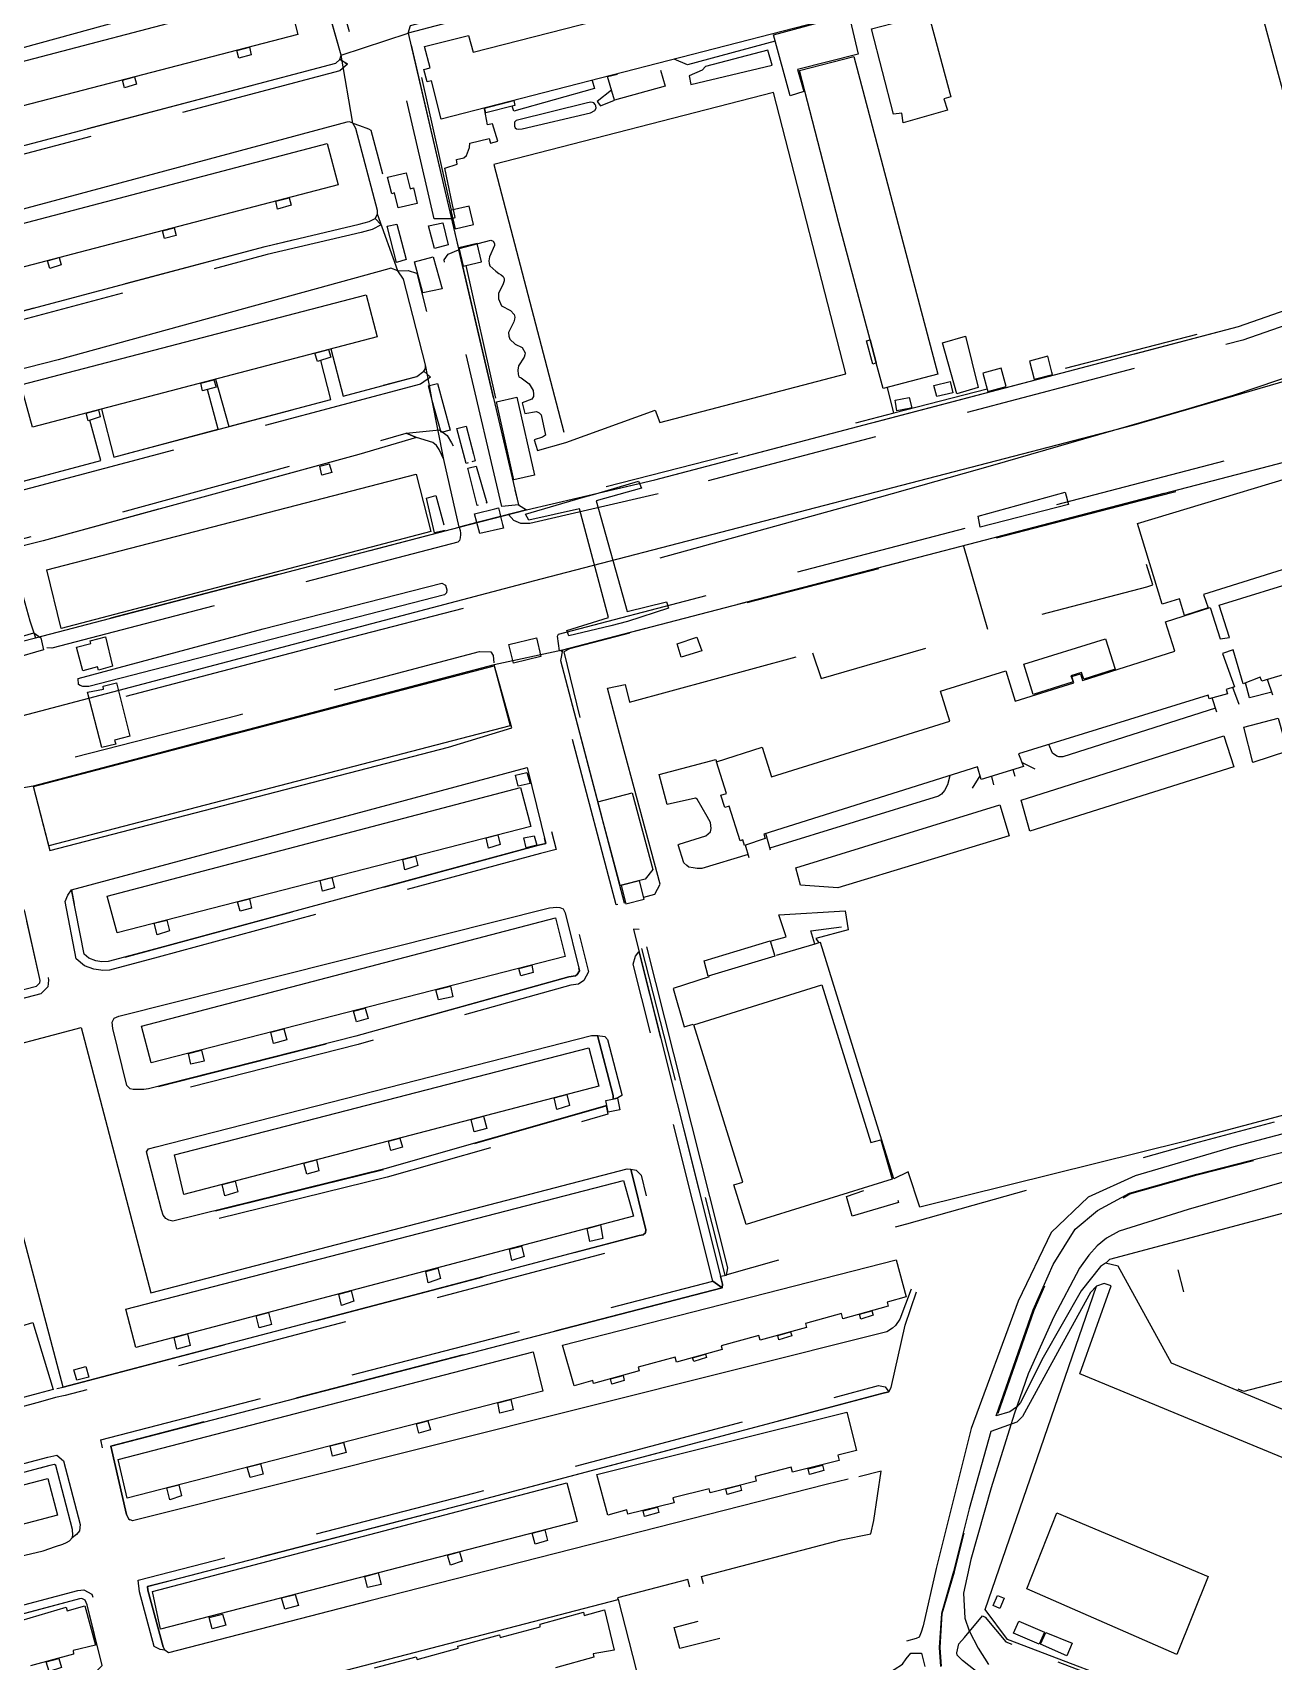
# Model space of a CAD drawing. Header units: millimetres. Extents: x 198785 to 203305, y 542885 to 545889.
# Drawn here: x 199078.7 to 199340.5, y 544511.8 to 544855.7 of the extents above; entities that cross this region are included whole.
import ezdxf

# ---------------------------------------------------------------- set-up
doc = ezdxf.new("R2010")
doc.units = ezdxf.units.MM
for name, pattern in [('FENCE_25K', [54.3, 28.7, -9.2, -16.4]), ('HIDDEN_BULD_25K', [28.8, 18.4, -10.4]), ('HIDDEN_EMBANKMENT_25K', [28.8, 18.4, -10.4]), ('HIDDEN_IN_25K', [56.5, 36.5, -20])]:
    doc.linetypes.add(name, pattern=pattern)
for name, color, linetype in [('A0013114', 253, 'Continuous'), ('A0013118', 253, 'Continuous'), ('A0023214', 253, 'Continuous'), ('A0033324', 253, 'Continuous'), ('A0043325', 253, 'Continuous'), ('A0053326', 253, 'Continuous'), ('A0063321', 253, 'Continuous'), ('B0014111', 253, 'Continuous'), ('B0014115', 253, 'Continuous'), ('B0014116', 253, 'Continuous'), ('B0014118', 253, 'Continuous'), ('B0024120', 253, 'Continuous'), ('B0024127', 253, 'Continuous'), ('C0076117', 253, 'Continuous'), ('C0523121', 253, 'Continuous'), ('E0042326', 253, 'Continuous'), ('F0017111', 253, 'Continuous'), ('F0037222', 253, 'Continuous'), ('F0037223', 253, 'Continuous'), ('F0047224', 253, 'Continuous')]:
    doc.layers.add(name, color=color, linetype=linetype)

# ---------------------------------------------------------------- blocks, each defined once
blk = doc.blocks.new('E0042326')
at = {"layer": 'E0042326'}
for p, q in [((124.24, 18.72), (174.24, -0.03)), ((124.24, -0.03), (124.24, 18.72)), ((-0.76, -0.03), (124.24, -0.03)), ((174.24, -0.03), (124.24, -18.78)), ((124.24, -0.03), (124.24, -18.78))]:
    blk.add_line(p, q, dxfattribs=at)

msp = doc.modelspace()

# ---------------------------------------------------------------- linework, layer by layer
at = {"layer": 'A0013114'}
for points in [[(199073.54, 544726.42), (199079.31, 544727.94), (199168.71, 544751.29), (199182.92, 544754.95), (199210.01, 544761.23), (199333.2, 544793.63), (199363.38, 544804.2)], [(199353.22, 544767.67), (199190.52, 544725.31), (199176.09, 544722.21), (199078.77, 544696.58), (199072.37, 544695.48), (198954.46, 544665.17), (198947.11, 544662.94), (198831.65, 544632.34), (198795.37, 544595.21)]]:
    msp.add_lwpolyline(points, dxfattribs=at)
at = {"layer": 'A0013118'}
for points in [[(199157.97, 544855.55), (199158.4, 544857.17), (199275.42, 544887.97), (199276.26, 544886.59)], [(199247.3, 544880.55), (199247.58, 544879.12), (199157.97, 544855.55)], [(199335.8, 544874.92), (199334.11, 544874.48), (199344.89, 544834.44), (199346.46, 544834.95)], [(199137.49, 544869.15), (199136.71, 544869.1), (199134.82, 544868.46), (199059.68, 544847.84), (199054.61, 544846.58), (199052.57, 544846.22), (199051.32, 544845.89), (199050.57, 544845.67), (199050.37, 544845.21), (199050.37, 544844.46), (199053.66, 544829.44), (199054.19, 544828.02), (199054.6, 544827.43), (199055.22, 544826.98), (199056.37, 544826.67), (199057.38, 544826.7), (199142.68, 544849.24), (199143.55, 544850), (199143.81, 544850.87), (199138.8, 544868.47), (199137.49, 544869.15)], [(199157.97, 544855.55), (199165.38, 544823.56), (199167.06, 544816.38)], [(199235.41, 544853.87), (199216.87, 544848.88), (199214.11, 544850.05)], [(199233.87, 544851.96), (199220.67, 544848.53), (199219.95, 544847.72), (199217.23, 544846.52), (199217.62, 544844.73), (199234.74, 544848.79), (199233.87, 544851.96)], [(199168.73, 544810.07), (199175.37, 544811.83), (199175.85, 544811.66), (199176.14, 544811.17), (199176.19, 544810.74), (199175.1, 544808.31), (199174.95, 544807.52), (199175, 544806.95), (199175.16, 544806.42), (199176.47, 544805.29), (199177.08, 544804.8), (199177.58, 544804.52), (199178.02, 544804.2), (199178.18, 544803.75), (199178.23, 544803.29), (199177.96, 544802.65), (199177.03, 544800.62), (199177.02, 544799.49), (199177.66, 544797.98), (199179.51, 544796.98), (199180.31, 544796.13), (199180.44, 544795.62), (199180.37, 544795.17), (199180.21, 544794.62), (199179.1, 544792.33), (199179.15, 544791.6), (199179.4, 544790.93), (199180.5, 544789.89), (199182.01, 544789.18), (199182.61, 544788.05), (199182.56, 544787.64), (199182.39, 544787.18), (199181.25, 544785.32), (199181.1, 544784.43), (199181.12, 544783.55), (199181.32, 544782.97), (199181.77, 544782.78), (199183.45, 544781.52), (199184.34, 544780.14), (199184.42, 544779.36), (199184.41, 544778.83), (199184.03, 544778.31), (199182.01, 544777.49), (199182.56, 544775.26), (199184.99, 544775.69), (199185.6, 544775.41), (199186, 544775), (199186.91, 544770.7), (199186.32, 544770.3), (199184.51, 544769.73), (199185.2, 544767.43), (199191.2, 544769.13), (199210.09, 544775.96), (199211.07, 544773.33), (199250.31, 544783.67), (199235.06, 544843.02), (199175.99, 544827.81), (199190.81, 544771.35)], [(199196.76, 544845.59), (199197.23, 544843.9), (199180.22, 544839.08), (199179.92, 544840.17)], [(199200.84, 544843.55), (199197.82, 544841.11), (199198.56, 544840.21), (199201.5, 544841.42)], [(199167.06, 544816.38), (199167.87, 544816.65), (199165.71, 544827.07), (199168.3, 544827.92), (199168.14, 544828.88), (199169.7, 544829.21), (199170.26, 544829.7), (199170.89, 544831.42), (199170.96, 544832.31), (199175.03, 544833.3), (199175.32, 544832.33), (199176.88, 544832.77), (199175.75, 544836.44), (199174.68, 544836.2), (199174.05, 544839.56)], [(199196.5, 544840.96), (199195.77, 544840.85), (199180.74, 544837.12), (199180.41, 544836.77), (199180.39, 544835.9), (199180.5, 544835.57), (199180.83, 544835.38), (199181.2, 544835.26), (199182.02, 544835.34), (199196.45, 544838.7), (199197.33, 544839.21), (199197.58, 544839.73), (199197.54, 544840.21), (199197.4, 544840.48), (199197.15, 544840.81), (199196.83, 544840.91), (199196.5, 544840.96)], [(199145.55, 544836.8), (199145.03, 544836.77), (199061.46, 544814.32), (199060.04, 544814.08), (199058.76, 544813.63), (199058.24, 544813.16), (199058.21, 544812.68), (199058.49, 544810.51), (199062.17, 544795.75), (199063.18, 544794.65), (199064.42, 544794.29), (199066.65, 544794.27), (199127.73, 544810.55), (199147.6, 544815.2), (199149.69, 544815.79), (199150.95, 544816.43), (199151.5, 544817.36), (199151.48, 544818.11), (199146.89, 544835.41), (199146.29, 544836.53), (199145.55, 544836.8)], [(199167.06, 544816.38), (199181.19, 544756), (199182.92, 544754.95)], [(199154.26, 544805.92), (199153.85, 544805.83), (199084.06, 544786.58), (199068.07, 544782.49), (199066.47, 544782.01), (199066.21, 544781.85), (199065.83, 544781.37), (199065.76, 544780.63), (199070.24, 544762.52), (199070.65, 544761.27), (199071.06, 544760.61), (199071.72, 544760.27), (199073.58, 544760.13), (199093.07, 544765.32), (199090.73, 544773.84)], [(199141.64, 544788.89), (199144.2, 544778.94), (199159.75, 544783.08), (199161.25, 544784.18), (199161.58, 544784.76), (199161.58, 544785.52), (199156.96, 544803.62), (199155.76, 544805.41), (199154.26, 544805.92)], [(199117.29, 544782.51), (199120.08, 544772.52), (199141.62, 544778.25), (199139.49, 544786.45)], [(199093.24, 544776.21), (199095.84, 544766.06), (199117.87, 544771.93), (199115.61, 544780.34)], [(199168.71, 544751.29), (199165.47, 544765.57), (199164.49, 544767.65), (199163.92, 544768.54), (199163.18, 544769.11), (199159.71, 544770.18), (199147.5, 544766.59), (199080.93, 544748.38), (199076.98, 544747.37), (199075.6, 544746.96), (199074.84, 544746.6), (199074.47, 544745.99), (199074.49, 544745.17), (199074.6, 544744.16), (199078.07, 544731.47), (199079.31, 544727.94)], [(199078.77, 544696.58), (199082.31, 544683.04), (199166.45, 544704.8), (199179.85, 544708.89), (199176.09, 544722.21)], [(199190.52, 544725.31), (199190.12, 544723.14), (199203.55, 544671.98), (199203.81, 544672.05)], [(199207.65, 544673.16), (199209.97, 544673.83), (199211.14, 544675.94), (199202.54, 544707.7), (199200.03, 544717.28), (199203.72, 544718.09), (199204.64, 544714.31), (199239.79, 544723.88)], [(199340.17, 544716.45), (199335.51, 544715.21), (199334.64, 544718.38)], [(199328.33, 544713.04), (199296.08, 544702.79), (199295.24, 544702.8), (199294.82, 544702.95), (199293.89, 544703.56), (199293.17, 544705.39)], [(199336.19, 544701.56), (199334.28, 544709.02), (199341.54, 544710.98), (199343.51, 544704.01), (199336.19, 544701.56)], [(199289.14, 544687.13), (199287.32, 544693.65), (199330.06, 544707.23), (199332.2, 544700.67), (199289.14, 544687.13)], [(199229.72, 544682.16), (199219.9, 544679.23), (199218.92, 544679.22), (199218.08, 544679.33), (199217.19, 544679.52), (199216.78, 544679.83), (199216.13, 544680.43), (199214.91, 544684.21), (199215.16, 544684.35), (199220.79, 544686.11), (199221.77, 544686.95), (199221.88, 544687.69), (199221.74, 544688.92), (199221.05, 544690.23), (199218.94, 544693.86), (199218.56, 544694.06), (199212.61, 544692.7), (199210.93, 544699.08), (199222.85, 544702.25), (199222.98, 544701.71)], [(199093.32, 544659.52), (199092.05, 544659.71), (199090.54, 544660.27), (199089.55, 544661.12), (199086.87, 544674.68), (199183.05, 544700.55), (199186.97, 544684.53), (199185.44, 544684.15), (199104.69, 544662.24), (199094.65, 544659.57), (199093.32, 544659.52)], [(199272.22, 544698.8), (199271.73, 544696.85), (199271.12, 544695.66), (199270.51, 544694.93), (199269.85, 544694.47), (199234.29, 544683.52)], [(199248.62, 544675.12), (199240.74, 544675.67), (199239.72, 544679.35), (199282.79, 544692.63), (199284.78, 544686.08), (199248.62, 544675.12)], [(199074.51, 544671.86), (199073.87, 544671.78), (198963.29, 544641.48), (198966.2, 544628.44), (198966.76, 544627.66), (198967.59, 544627.2), (199008.52, 544636.46), (199069.57, 544651.83), (199079.49, 544654.36), (199080.19, 544655.07), (199080.25, 544655.56), (199077.01, 544670.16), (199076.54, 544671.15), (199076, 544671.6), (199074.51, 544671.86)], [(199101.17, 544632.56), (199099.94, 544632.58), (199099.24, 544632.73), (199098.56, 544633.39), (199095.58, 544645.42), (199095.47, 544646.78), (199095.9, 544647.62), (199096.91, 544648.04), (199187.79, 544670.9), (199189.28, 544671.04), (199189.98, 544671.01), (199190.66, 544670.71), (199191.05, 544669.87), (199194.09, 544657.65), (199193.63, 544656.82), (199193.23, 544656.55), (199191.87, 544656.36), (199146.92, 544643.83), (199103.13, 544632.68), (199102.19, 544632.58), (199101.17, 544632.56)], [(199502.28, 544673.87), (199499.39, 544673), (199500.57, 544669.09), (199321.8, 544621.57), (199265.89, 544607.75), (199263.44, 544615.16), (199260.46, 544613.73)], [(199234.37, 544663.86), (199237.73, 544664.81), (199236.18, 544669.42), (199250.17, 544670.25), (199250.82, 544666.24), (199243.97, 544664.44), (199244.63, 544663.52)], [(199519.19, 544670.62), (199508.39, 544666.91), (199490.46, 544662.71), (199468.76, 544656.66), (199439.01, 544648.68), (199399.83, 544638.36), (199332.16, 544620.47), (199311.33, 544614.36), (199301.42, 544609.82), (199293.64, 544602.38), (199286.64, 544587.87), (199276.74, 544561.01), (199269.34, 544531.47), (199266.59, 544519.38), (199266.17, 544518.05), (199265.94, 544517.29), (199265.95, 544517.28), (199265.8, 544516.97), (199265.14, 544516.68), (199263.11, 544516.15)], [(199206.71, 544666.36), (199205.59, 544666.42), (199205.46, 544666.32), (199223.87, 544593.14)], [(199223.87, 544593.14), (199225.15, 544593.39), (199225.4, 544594.91), (199208.34, 544662.65)], [(199103.6, 544589.62), (199204.16, 544615.83), (199204.92, 544615.78), (199208.07, 544602.92), (199208, 544602.33), (199207.52, 544601.91), (199206.71, 544601.73), (199159.06, 544589.15), (199085.12, 544569.71), (199066.55, 544639.78), (199088.95, 544645.67), (199103.6, 544589.62)], [(199199.9, 544629.17), (199153.03, 544615.79), (199108.31, 544604.78), (199107.44, 544605.02), (199106.78, 544605.36), (199106.24, 544606.02), (199105.9, 544607.16), (199102.73, 544619.44), (199103.12, 544620.01), (199104.75, 544620.47), (199196.62, 544643.94), (199197.9, 544643.99), (199201.23, 544631.29), (199201.21, 544630.55)], [(199384.42, 544547.59), (199319, 544574.78), (199307.79, 544595.27), (199305.1, 544595.89), (199304.02, 544595.24), (199299.99, 544590.1), (199291.92, 544576.02), (199287.19, 544566.5), (199286.29, 544565.53), (199284.89, 544564.55), (199282.03, 544563.67), (199289.86, 544586.03), (199294.06, 544595.61), (199298.72, 544603.07), (199303.42, 544607.03), (199310.15, 544610.7), (199324.4, 544614.71), (199377.64, 544628.36)], [(199264.1, 544590.39), (199261.71, 544584.12), (199260.82, 544582.77), (199260.14, 544582.19), (199258.98, 544581.43), (199099.74, 544541.55), (199098.96, 544541.84), (199098.48, 544542.87), (199095.2, 544557.3), (199224.23, 544590.72), (199224.28, 544591.5), (199223.87, 544593.14)], [(199438.87, 544510.98), (199429.06, 544512.52), (199418.8, 544516.79), (199411.71, 544521.74), (199405.26, 544527.94), (199399.38, 544535.48), (199376.95, 544540.6), (199299.7, 544572.58), (199306.31, 544591.13), (199304.8, 544591.64), (199303.19, 544591.05), (199301.97, 544589.7), (199295.4, 544577.83), (199287.61, 544563.52), (199286.37, 544562.32), (199284.61, 544561.69), (199280.88, 544560.4), (199276.32, 544544.05), (199273.06, 544530.83), (199270.46, 544521.97), (199270.02, 544514.81), (199270.28, 544510.8)], [(199250.78, 544550.29), (199246.15, 544549.18), (199149.83, 544524.64), (199107.36, 544513.69), (199106.61, 544514.23), (199106.22, 544514.91), (199103.02, 544526.85), (199102.93, 544527.64), (199172.25, 544545.64), (199257.91, 544568.39), (199259.35, 544568.74), (199259.84, 544569.63), (199262.81, 544582.8), (199265.2, 544589.86)], [(198990.43, 544544.37), (198989.33, 544544.39), (198988.7, 544544.58), (198984.83, 544558.76), (199076.4, 544582.71), (199078.76, 544583.35), (199083.03, 544569.26), (199079.89, 544568.37), (198990.43, 544544.37)], [(199083.3, 544553.43), (199082.32, 544553.2), (198992.66, 544529.38), (198995.29, 544518.23), (198995.78, 544515.75), (198996.59, 544515.17), (198997.02, 544515.04), (199056.13, 544529.35), (199080.93, 544535.17), (199083.51, 544536.08), (199085.03, 544536.59), (199085.82, 544536.96), (199086.5, 544537.31), (199087.04, 544537.96), (199087.18, 544538.46), (199087.11, 544539.69), (199083.6, 544553.17), (199083.3, 544553.43)], [(199220.3, 544528.19), (199219.83, 544529.74), (199249.29, 544537.48), (199255.55, 544538.78), (199256.23, 544541.62), (199257.79, 544551.97), (199253.04, 544550.83)], [(199217.39, 544527.49), (199216.94, 544529.13), (199202.15, 544525.23), (199202.23, 544524.92)], [(199075.51, 544504.25), (199089.29, 544507.81), (199090.31, 544508.33), (199091.19, 544508.99), (199092.41, 544509.98), (199093.34, 544510.99), (199090.18, 544523.8), (199089.75, 544524.77), (199089.1, 544525.13), (199088.58, 544525.07), (199029.44, 544509.26), (199009.41, 544504.25)], [(199121.95, 544504.24), (199134.31, 544507.23), (199202.23, 544524.92)], [(199202.23, 544524.92), (199207.55, 544504.29), (199211.79, 544505.1), (199215.72, 544506.09)], [(199251.6, 544504.22), (199252.22, 544504.39), (199255.72, 544507), (199258.78, 544509.01), (199262.27, 544511.25), (199263.04, 544512.41), (199264.04, 544513.55), (199266.24, 544513.61), (199266.97, 544510.77)]]:
    msp.add_lwpolyline(points, dxfattribs=at)
at = {"layer": 'A0023214'}
msp.add_lwpolyline([(199568.7, 544861.83), (199558.83, 544858.44), (199455.11, 544822.8), (199450.89, 544821.29), (199445.3, 544819.3), (199440.93, 544817.74), (199372.13, 544793.16), (199349.27, 544783.89), (199311.05, 544772.81), (199185.97, 544740.31), (198987.19, 544687.9), (198930.4, 544673.26), (198887.67, 544662.91), (198851.79, 544654.98), (198841.77, 544653.1), (198825.23, 544649.98)], dxfattribs=at)
at = {"layer": 'A0033324', "linetype": 'HIDDEN_IN_25K', "flags": 128}
for points in [[(199145.13, 544848.99), (199143.55, 544850), (199143.81, 544850.87), (199138.8, 544868.47), (199141.27, 544867.85), (199142.41, 544866.75), (199146.93, 544850.85), (199145.13, 544848.99)], [(199165.38, 544823.56), (199167.06, 544816.38), (199163.46, 544816.39), (199161.97, 544822.77), (199154.57, 544854.73), (199154.84, 544854.95), (199156, 544855.15), (199157.97, 544855.55), (199165.38, 544823.56)], [(199145.13, 544848.99), (199143.55, 544847.61), (199057.64, 544824.91), (199056.16, 544824.86), (199054.43, 544825.33), (199053.3, 544826.15), (199052.58, 544827.18), (199051.93, 544828.93), (199049.27, 544841.09), (199049.54, 544843.16), (199050.37, 544844.46), (199053.66, 544829.44), (199054.19, 544828.02), (199054.6, 544827.43), (199055.22, 544826.98), (199056.37, 544826.67), (199057.38, 544826.7), (199142.68, 544849.24), (199143.55, 544850), (199145.13, 544848.99)], [(199152.23, 544815.06), (199150.95, 544816.43), (199151.5, 544817.36), (199151.48, 544818.11), (199146.89, 544835.41), (199146.29, 544836.53), (199147.7, 544836.08), (199149.58, 544835.36), (199150.09, 544835.04), (199154.47, 544818.54), (199154.52, 544816.58), (199152.23, 544815.06)], [(199190.52, 544725.31), (199189.85, 544725.17), (199189.43, 544728.23), (199189.64, 544728.7), (199351.86, 544770.93), (199360.05, 544775.76), (199374.96, 544781.82), (199464.56, 544813.54), (199468.47, 544814.25), (199473.16, 544814.37), (199479.19, 544813.53), (199480.77, 544813.45), (199503.72, 544819.78), (199509.87, 544823.35), (199522.04, 544828.61), (199522.95, 544828.78), (199524.11, 544828.79), (199529.84, 544828.55), (199530.64, 544828.56), (199556.65, 544837.63), (199560.2, 544838.62), (199561.11, 544838.76), (199561.7, 544838.78), (199563.6, 544838.77), (199564.65, 544838.58), (199567.49, 544836.84), (199567.98, 544836.2), (199569.09, 544831.64), (199573.82, 544815.18), (199575.08, 544813.41), (199576.11, 544812.25), (199577.42, 544810.47), (199578, 544809.37), (199579.82, 544807.23), (199595.85, 544752.92), (199602.97, 544731.72), (199603.12, 544726.28), (199602.15, 544723.96), (199600.18, 544721.29), (199598.11, 544726.94), (199584.93, 544773.26), (199581.86, 544783.77), (199575.7, 544804.22), (199574.87, 544805.15), (199574.12, 544805.63), (199573.3, 544806.27), (199572.47, 544806.99), (199571.61, 544808.26), (199570.9, 544810.19), (199565.19, 544827.53), (199563.35, 544833.4), (199560.52, 544835.49), (199558.32, 544835.04), (199530.97, 544825.02), (199529.6, 544824.78), (199527.37, 544824.65), (199525.54, 544824.52), (199522.06, 544824.18), (199520.24, 544823.73), (199517.9, 544822.88), (199515.35, 544822.03), (199513.71, 544821.26), (199511.67, 544820.1), (199510.41, 544819.1), (199506.04, 544817.05), (199505.02, 544816.61), (199503, 544816.08), (199501.03, 544815.4), (199498.51, 544814.47), (199491.71, 544812.04), (199485.71, 544810.09), (199485.33, 544809.94), (199483.75, 544809.72), (199482.53, 544809.58), (199480.04, 544809.58), (199472.96, 544812.8), (199376.2, 544778.55), (199361.61, 544772.61), (199353.22, 544767.67), (199190.52, 544725.31)], [(199152.23, 544815.06), (199150.35, 544814.11), (199148.05, 544813.46), (199128.17, 544808.8), (199066.88, 544792.47), (199064.16, 544792.49), (199062.18, 544793.07), (199060.53, 544794.87), (199056.72, 544810.18), (199056.69, 544810.36), (199057.15, 544811.35), (199058.21, 544812.68), (199058.49, 544810.51), (199062.17, 544795.75), (199063.18, 544794.65), (199064.42, 544794.29), (199066.65, 544794.27), (199127.73, 544810.55), (199147.6, 544815.2), (199149.69, 544815.79), (199150.95, 544816.43), (199152.23, 544815.06)], [(199181.19, 544756), (199177.69, 544755.6), (199166.03, 544805.41), (199165.51, 544807.69), (199166.35, 544808.9), (199168.59, 544809.82), (199181.19, 544756)], [(199162.62, 544782.96), (199161.25, 544784.18), (199161.58, 544784.76), (199161.58, 544785.52), (199156.96, 544803.62), (199155.76, 544805.41), (199157.92, 544805.44), (199159.7, 544804.92), (199159.74, 544804.86), (199164.58, 544785.9), (199164.58, 544783.97), (199164.23, 544783.49), (199162.62, 544782.96)], [(199210.73, 544758.32), (199183.6, 544752.03), (199181.75, 544752.03), (199180.21, 544752.71), (199179.11, 544753.97), (199182.92, 544754.95), (199210.01, 544761.23), (199333.2, 544793.63), (199363.38, 544804.2), (199364.15, 544801.99), (199363.6, 544801.1), (199334.08, 544790.76), (199210.73, 544758.32)], [(199162.62, 544782.96), (199160.54, 544781.43), (199073.75, 544758.31), (199071.22, 544758.5), (199069.79, 544759.24), (199069.01, 544760.5), (199068.51, 544762.02), (199064.33, 544778.94), (199064.69, 544779.83), (199065.05, 544780.59), (199065.83, 544781.37), (199065.76, 544780.63), (199070.24, 544762.52), (199070.65, 544761.27), (199071.06, 544760.61), (199071.72, 544760.27), (199073.58, 544760.13), (199159.75, 544783.08), (199161.25, 544784.18), (199162.62, 544782.96)], [(199159.71, 544770.18), (199147.5, 544766.59), (199080.93, 544748.38), (199076.98, 544747.37), (199075.6, 544746.96), (199074.84, 544746.6), (199075.02, 544747.19), (199075.36, 544747.94), (199075.91, 544748.62), (199076.58, 544748.82), (199080.55, 544749.83), (199147.09, 544768.03), (199157.54, 544771.11), (199159.71, 544770.18)], [(199168.71, 544751.29), (199165.47, 544765.57), (199164.49, 544767.65), (199163.92, 544768.54), (199163.18, 544769.11), (199159.71, 544770.18), (199157.54, 544771.11), (199164.58, 544771.82), (199166.16, 544770.6), (199167.12, 544769.1), (199168.32, 544766.55), (199171.64, 544751.95), (199168.71, 544751.29)], [(199168.71, 544751.29), (199168.94, 544750.59), (199168.99, 544750.03), (199168.98, 544749.7), (199168.92, 544749.05), (199168.75, 544748.45), (199168.45, 544748.12), (199129.83, 544738.04), (199082.76, 544725.74), (199081.6, 544725.78), (199081.04, 544725.75), (199080.36, 544726.14), (199080.17, 544726.28), (199079.83, 544726.66), (199079.31, 544727.94), (199168.71, 544751.29)], [(199176.09, 544722.21), (199078.77, 544696.58), (199079.31, 544699.63), (199079.8, 544700.54), (199080.72, 544701), (199122.03, 544711.59), (199172.98, 544725.01), (199175.37, 544724.94), (199175.91, 544724.17), (199176.09, 544722.21)], [(199190.52, 544725.31), (199190.12, 544723.14), (199203.55, 544671.98), (199201.81, 544671.52), (199188.3, 544722.97), (199189.36, 544724.72), (199190.52, 544725.31)], [(199105.16, 544660.5), (199094.92, 544657.78), (199093.39, 544657.72), (199093.05, 544657.74), (199091.6, 544657.96), (199089.61, 544658.69), (199087.9, 544660.16), (199085.52, 544672.25), (199086.11, 544673.61), (199086.87, 544674.68), (199089.55, 544661.12), (199090.54, 544660.27), (199092.05, 544659.71), (199093.32, 544659.52), (199094.65, 544659.57), (199104.69, 544662.24), (199185.44, 544684.15), (199186.97, 544684.53), (199184.34, 544695.27), (199186.3, 544694.86), (199189.14, 544683.22), (199185.89, 544682.41), (199105.16, 544660.5)], [(199008.94, 544634.71), (198967.31, 544625.29), (198965.54, 544626.28), (198964.52, 544627.68), (198961.82, 544639.8), (198962.38, 544640.98), (198963.29, 544641.48), (198966.2, 544628.44), (198966.76, 544627.66), (198967.59, 544627.2), (199008.52, 544636.46), (199069.57, 544651.83), (199079.49, 544654.36), (199080.19, 544655.07), (199080.25, 544655.56), (199077.01, 544670.16), (199076.54, 544671.15), (199077.57, 544670.86), (199078.87, 544670.09), (199082.07, 544655.65), (199081.9, 544654.24), (199080.42, 544652.74), (199070.01, 544650.08), (199008.94, 544634.71)], [(199147.38, 544642.09), (199103.45, 544630.9), (199102.3, 544630.78), (199101.21, 544630.76), (199100.58, 544631.34), (199099.24, 544632.73), (199099.94, 544632.58), (199100.83, 544632.56), (199102.19, 544632.58), (199103.13, 544632.68), (199146.92, 544643.83), (199191.87, 544656.36), (199193.23, 544656.55), (199193.63, 544656.82), (199194.09, 544657.65), (199191.05, 544669.87), (199190.66, 544670.71), (199192.34, 544670.27), (199193.04, 544669.34), (199196.01, 544657.4), (199194.99, 544655.57), (199193.89, 544654.82), (199192.24, 544654.59), (199147.38, 544642.09)], [(199224.23, 544590.72), (199222.27, 544592.08), (199205.43, 544659.05), (199205.94, 544660.68), (199206.65, 544661.6), (199224.28, 544591.5), (199224.23, 544590.72)], [(199202.22, 544630.82), (199201.21, 544630.55), (199201.23, 544631.29), (199197.9, 544643.99), (199199.45, 544643.74), (199199.99, 544643.11), (199203.04, 544631.5), (199203.03, 544631.32), (199202.22, 544630.82)], [(199153.49, 544614.05), (199109.53, 544603.23), (199108.85, 544603.78), (199108.31, 544604.78), (199153.03, 544615.79), (199199.73, 544629.12), (199200.09, 544627.35), (199153.49, 544614.05)], [(199080.37, 544566.64), (198990.67, 544542.57), (198989.92, 544542.57), (198989.02, 544542.59), (198987.22, 544543.16), (198983.53, 544556.7), (198984.12, 544557.7), (198984.83, 544558.76), (198988.7, 544544.58), (198989.33, 544544.39), (198990.43, 544544.37), (199079.89, 544568.37), (199083.03, 544569.26), (199085.12, 544569.71), (199159.06, 544589.15), (199206.71, 544601.73), (199207.52, 544601.91), (199208, 544602.33), (199208.07, 544602.92), (199204.92, 544615.78), (199206.06, 544615.51), (199207.1, 544614.46), (199209.9, 544603.03), (199209.71, 544601.43), (199208.36, 544600.25), (199207.14, 544599.98), (199159.52, 544587.41), (199085.54, 544567.96), (199083.52, 544567.53), (199080.37, 544566.64)], [(199224.23, 544590.72), (199095.2, 544557.3), (199098.48, 544542.87), (199098.96, 544541.84), (199099.74, 544541.55), (199098.51, 544540.63), (199097.58, 544540.53), (199096.76, 544542.28), (199093.06, 544558.61), (199222.27, 544592.08), (199224.23, 544590.72)], [(199106.22, 544514.91), (199106.61, 544514.23), (199105.58, 544514.38), (199104.33, 544515.01), (199101.25, 544526.51), (199100.96, 544528.99), (199171.79, 544547.38), (199257.18, 544570.06), (199258.61, 544569.8), (199259.35, 544568.74), (199257.91, 544568.39), (199172.25, 544545.64), (199102.93, 544527.64), (199103.02, 544526.85), (199106.22, 544514.91)], [(199085.2, 544554.17), (199088.69, 544540.77), (199088.56, 544539.44), (199087.92, 544538.64), (199087.04, 544537.96), (199087.18, 544538.46), (199087.11, 544539.69), (199083.6, 544553.17), (199083.3, 544553.43), (199082.32, 544553.2), (198992.66, 544529.38), (198995.29, 544518.23), (198995.78, 544515.75), (198994.66, 544516.27), (198993.64, 544517.31), (198993.53, 544517.85), (198990.51, 544530.67), (199081.88, 544554.95), (199083.78, 544555.39), (199085.2, 544554.17)], [(199001.99, 544504.26), (199028.99, 544511), (199088.24, 544526.84), (199089.47, 544526.98), (199091.15, 544526.05), (199091.89, 544524.39), (199094.76, 544512.77), (199094.23, 544511.5), (199093.34, 544510.99), (199090.18, 544523.8), (199089.75, 544524.77), (199089.1, 544525.13), (199088.58, 544525.07), (199029.44, 544509.26), (199009.41, 544504.25)]]:
    msp.add_lwpolyline(points, dxfattribs=at)
at = {"layer": 'A0043325'}
for points in [[(199157.55, 544826.04), (199158.36, 544822.68), (199159.04, 544822.91), (199159.83, 544819.6), (199155.84, 544818.66), (199155.07, 544821.82), (199154.47, 544821.61), (199153.61, 544825.14), (199157.55, 544826.04)], [(199157.55, 544807.79), (199155.5, 544807.12), (199153.49, 544814.81), (199155.54, 544815.24), (199157.55, 544807.79)], [(199166.39, 544810.84), (199163.52, 544810.06), (199162.23, 544814.86), (199165.29, 544815.52), (199166.39, 544810.84)], [(199165.13, 544801.6), (199161.07, 544800.72), (199159.26, 544807.25), (199163.19, 544808.34), (199165.13, 544801.6)], [(199166.8, 544771.77), (199164.89, 544771.25), (199163.04, 544778.04), (199162.2, 544781.11), (199162.43, 544781.17), (199164.11, 544781.63), (199166.8, 544771.77)], [(199178.06, 544751.08), (199173.04, 544749.95), (199172.44, 544752.25), (199171.97, 544754.08), (199172.21, 544754.14), (199176.26, 544755.16), (199176.97, 544755.34), (199177.25, 544754.26), (199177.43, 544753.54), (199177.86, 544751.86), (199178.06, 544751.08)], [(199080.98, 544725.35), (199074.74, 544723.58), (199073.69, 544727.42), (199078.92, 544728.97), (199080.43, 544727.9), (199080.98, 544725.35)], [(199095.54, 544721.94), (199092.56, 544721.09), (199092.38, 544721.77), (199089.3, 544720.94), (199087.98, 544725.96), (199091, 544726.71), (199090.81, 544727.3), (199094.05, 544728.14), (199095.54, 544721.94)], [(199185.97, 544723.95), (199180.14, 544722.53), (199179.18, 544726.5), (199185.01, 544727.91), (199185.97, 544723.95)], [(199096.28, 544705.49), (199093.27, 544704.75), (199090.24, 544716.43), (199093.62, 544717.09), (199093.54, 544717.73), (199096.4, 544718.44), (199099.23, 544707.12), (199096, 544706.31), (199096.28, 544705.49)]]:
    msp.add_lwpolyline(points, dxfattribs=at)
at = {"layer": 'A0053326'}
msp.add_lwpolyline([(199172.44, 544752.25), (199168.71, 544751.29), (199165.47, 544765.57), (199163.04, 544778.04), (199162.43, 544781.17), (199161.58, 544785.52), (199156.96, 544803.62), (199155.76, 544805.41), (199151.5, 544817.36), (199151.48, 544818.11), (199146.89, 544835.41), (199146.29, 544836.53), (199143.81, 544850.87), (199157.97, 544855.55), (199165.38, 544823.56), (199181.19, 544756), (199182.92, 544754.95), (199177.69, 544753.6), (199177.43, 544753.54), (199173.82, 544752.61), (199172.44, 544752.25)], dxfattribs=at)
at = {"layer": 'A0063321'}
msp.add_lwpolyline([(199197.6, 544756.84), (199204.16, 544733.46), (199212.46, 544735.49), (199212.91, 544734.14), (199204.25, 544731.39), (199200.72, 544730.41), (199191.86, 544728.32), (199191.45, 544729.46), (199200.22, 544732.18), (199194.11, 544755.14), (199183.38, 544752.72), (199182.68, 544754.04), (199194.44, 544757.44), (199197.53, 544758.3), (199206.58, 544760.99), (199207.17, 544759.52), (199197.6, 544756.84)], dxfattribs=at)
at = {"layer": 'B0014111'}
for points in [[(199244.97, 544874.96), (199246.28, 544869.89), (199247.3, 544870.16), (199248.05, 544867.24), (199247.07, 544866.99), (199249.11, 544859.07), (199164.9, 544837.4), (199162.87, 544845.47), (199161.95, 544845.24), (199161.28, 544847.91), (199162.56, 544848.23), (199161.4, 544852.72), (199170.64, 544855.05), (199171.64, 544851.51), (199235.8, 544867.98), (199234.87, 544872.13), (199244.97, 544874.96)], [(199265.66, 544862.96), (199266.37, 544859.46), (199267.67, 544859.82), (199272.48, 544842.14), (199271, 544841.68), (199271.73, 544839.31), (199262.37, 544836.59), (199262.12, 544838.64), (199260.34, 544838.43), (199255.75, 544856.47), (199262.29, 544858.16), (199261.38, 544861.83), (199265.66, 544862.96)], [(199241.45, 544843.2), (199238.55, 544842.31), (199235.04, 544855.23), (199250.97, 544859.47), (199252.93, 544851.08), (199240.12, 544847.85), (199241.45, 544843.2)], [(199256.73, 544785.94), (199255.44, 544790.78), (199248.85, 544815.49), (199240.54, 544847.66), (199252, 544850.65), (199269.71, 544783.57), (199258.18, 544780.51), (199256.73, 544785.94)], [(199278.22, 544780.72), (199273.71, 544779.39), (199270.73, 544790.19), (199275.59, 544791.62), (199278.22, 544780.72)], [(199184.59, 544762.26), (199180.27, 544761.28), (199176.55, 544777.74), (199180.87, 544778.71), (199184.59, 544762.26)], [(199353.24, 544745.63), (199354.42, 544742.71), (199349.51, 544741.13), (199348.41, 544744.19), (199325.75, 544737.06), (199326.79, 544734.21), (199321.77, 544732.6), (199320.74, 544736.16), (199317.07, 544735.03), (199311.84, 544752.05), (199357.5, 544765.84), (199363.07, 544748.74), (199353.24, 544745.63)], [(199162.71, 544750.33), (199084.72, 544729.89), (199081.67, 544742.25), (199159.63, 544762.48), (199162.71, 544750.33)], [(199347.07, 544721.47), (199338.07, 544718.73), (199337.73, 544719.59), (199334.19, 544718.21), (199332.05, 544725.41), (199329.79, 544724.59), (199332.34, 544717.57), (199330.57, 544717.03), (199330.84, 544716.12), (199326.95, 544715.06), (199326.8, 544715.83), (199286.75, 544703.4), (199287.77, 544700.74), (199278.88, 544697.98), (199278.12, 544700.66), (199233, 544686.45), (199233.29, 544685.54), (199228.89, 544684.09), (199228.55, 544685.24), (199228.03, 544685.08), (199225.67, 544692.36), (199224.74, 544692.06), (199223.89, 544694.69), (199225.12, 544695.08), (199222.98, 544701.71), (199232.68, 544704.85), (199234.6, 544698.58), (199272.28, 544710.35), (199270.31, 544716.64), (199284.08, 544720.94), (199286.07, 544714.56), (199298.39, 544718.41), (199297.99, 544719.72), (199299.84, 544720.3), (199300.28, 544718.9), (199319.74, 544725.06), (199317.77, 544731.3), (199327.21, 544734.29), (199329.31, 544727.67), (199331.24, 544728), (199329.1, 544734.8), (199347.33, 544740.43)], [(199307.12, 544721.32), (199300.51, 544719.17), (199300.06, 544720.58), (199297.81, 544719.89), (199298.27, 544718.59), (199289.84, 544715.96), (199287.85, 544722.35), (199305.07, 544727.73), (199307.12, 544721.32)], [(199179.45, 544709.33), (199082.12, 544683.99), (199078.85, 544696.56), (199176.07, 544721.99), (199179.45, 544709.33)], [(199207.97, 544677), (199202.69, 544675.63), (199198, 544693.29), (199205.23, 544695.21), (199209.54, 544679), (199207.97, 544677)], [(199235.33, 544660.68), (199221.28, 544656.49), (199220.38, 544659.76), (199234.34, 544663.95), (199235.33, 544660.68)], [(199245.25, 544654.64), (199255.59, 544621.35), (199257.66, 544621.94), (199260.05, 544613.61), (199229.3, 544604.1), (199226.7, 544612.46), (199228.54, 544613.03), (199218.22, 544646.25), (199245.25, 544654.64)], [(199326.79, 544529.74), (199320.13, 544513.3), (199288.5, 544527.17), (199294.86, 544543.23), (199326.79, 544529.74)]]:
    msp.add_lwpolyline(points, dxfattribs=at)
at = {"layer": 'B0014115'}
for points in [[(199134.63, 544855.25), (199061.97, 544836.42), (199059.84, 544845.22), (199132.41, 544864.3), (199134.63, 544855.25)], [(199087.09, 544808.89), (199070.12, 544804.46), (199068, 544813.15), (199140.88, 544832.24), (199143.17, 544823.53), (199087.09, 544808.89)], [(199151.41, 544791.45), (199078.64, 544772.38), (199076.19, 544781.34), (199149.07, 544800.34), (199151.41, 544791.45)], [(199183.84, 544688.11), (199096.54, 544665.66), (199094.4, 544673.4), (199181.67, 544696.33), (199183.84, 544688.11)], [(199191.09, 544660.61), (199103.71, 544638.17), (199101.65, 544645.97), (199189.05, 544668.8), (199191.09, 544660.61)], [(199198.18, 544633.3), (199110.6, 544610.38), (199108.63, 544618.78), (199196.08, 544641.39), (199198.18, 544633.3)], [(199205.49, 544605.83), (199100.44, 544578.08), (199098.37, 544586.2), (199203.36, 544613.33), (199205.49, 544605.83)], [(199259.27, 544586.81), (199249.66, 544584.17), (199249.36, 544585.25), (199241.77, 544583.18), (199242.01, 544582.32), (199232.2, 544579.64), (199231.93, 544580.61), (199224.02, 544578.45), (199224.23, 544577.69), (199214.57, 544575.04), (199214.29, 544576.05), (199206.51, 544573.93), (199206.71, 544573.18), (199197.06, 544570.53), (199196.89, 544571.17), (199192.97, 544570.05), (199190.52, 544578.62), (199260.91, 544596.59), (199263.05, 544588.79), (199259.03, 544587.69), (199259.27, 544586.81)], [(199186.35, 544568.9), (199098.65, 544546.33), (199096.73, 544554.46), (199184.29, 544577.21), (199186.35, 544568.9)], [(199248.88, 544554.26), (199239.06, 544551.79), (199238.8, 544552.82), (199231.15, 544550.91), (199231.41, 544549.9), (199221.65, 544547.45), (199221.45, 544548.25), (199213.81, 544546.34), (199214.06, 544545.35), (199204.31, 544542.91), (199204.08, 544543.83), (199200.08, 544542.75), (199197.77, 544551.28), (199250.48, 544564.48), (199252.53, 544556.34), (199248.6, 544555.35), (199248.88, 544554.26)], [(199083.94, 544542.72), (198996.4, 544519.62), (198994.37, 544527.63), (199081.91, 544550.47), (199083.94, 544542.72)], [(199193.6, 544541.37), (199105.65, 544518.65), (199103.97, 544526.6), (199191.45, 544549.55), (199193.6, 544541.37)], [(199041.17, 544511.4), (199050.22, 544513.86), (199050.33, 544513.25), (199058.77, 544515.48), (199058.68, 544515.99), (199067.87, 544518.43), (199068.1, 544517.91), (199076.25, 544520.08), (199076.27, 544520.51), (199085.75, 544523.29), (199085.95, 544522.53), (199089.73, 544523.6), (199091.94, 544515.3), (199087.27, 544514.12), (199087.34, 544513.35), (199078.27, 544510.89)], [(199150.84, 544510.49), (199159.63, 544512.84), (199159.82, 544512.26), (199168.47, 544514.62), (199168.4, 544515.04), (199177.21, 544517.45), (199177.38, 544516.9), (199185.79, 544519.13), (199185.78, 544519.69), (199194.91, 544522.25), (199195.11, 544521.57), (199199.34, 544522.72), (199201.38, 544514.23), (199196.95, 544513.42), (199197.15, 544512.72), (199189.02, 544510.46)]]:
    msp.add_lwpolyline(points, dxfattribs=at)
at = {"layer": 'B0014116', "linetype": 'HIDDEN_BULD_25K', "flags": 128}
for points in [[(199124.79, 544850.98), (199122.18, 544850.29), (199121.8, 544851.91), (199124.43, 544852.59), (199124.79, 544850.98)], [(199100.59, 544844.78), (199098.06, 544844), (199097.68, 544845.66), (199100.2, 544846.32), (199100.59, 544844.78)], [(199212.2, 544844.33), (199201.5, 544841.42), (199200.03, 544846.37), (199210.79, 544849.12), (199212.2, 544844.33)], [(199180.47, 544840.31), (199174.35, 544838.74), (199174.02, 544839.74), (199180.23, 544841.34), (199180.47, 544840.31)], [(199133.25, 544819.23), (199130.35, 544818.38), (199129.98, 544820.07), (199132.85, 544820.82), (199133.25, 544819.23)], [(199108.99, 544812.84), (199106.54, 544812.23), (199106.08, 544813.84), (199108.56, 544814.48), (199108.99, 544812.84)], [(199084.69, 544806.65), (199082.3, 544805.86), (199081.82, 544807.51), (199084.31, 544808.16), (199084.69, 544806.65)], [(199141.59, 544787.15), (199138.83, 544786.24), (199138.27, 544787.99), (199141.16, 544788.75), (199141.59, 544787.15)], [(199256.73, 544785.94), (199256.01, 544785.71), (199254.66, 544790.58), (199255.44, 544790.78), (199256.73, 544785.94)], [(199117.4, 544780.8), (199114.57, 544780.07), (199114.18, 544781.68), (199116.93, 544782.4), (199117.4, 544780.8)], [(199272.88, 544779.66), (199269.54, 544778.86), (199268.9, 544781.16), (199272.32, 544782.01), (199272.88, 544779.66)], [(199263.66, 544776.35), (199261.08, 544775.81), (199260.77, 544777.64), (199260.69, 544778.06), (199263.7, 544778.66), (199264.25, 544776.48), (199263.66, 544776.35)], [(199092.92, 544774.54), (199090.41, 544773.74), (199090.01, 544775.35), (199092.58, 544776.03), (199092.92, 544774.54)], [(199170.59, 544764.82), (199170.19, 544764.69), (199168.23, 544772.12), (199170.17, 544772.57), (199171.72, 544766.66), (199172.08, 544765.28), (199170.59, 544764.82)], [(199172.71, 544755.9), (199172.49, 544755.84), (199170.53, 544763.73), (199170.83, 544763.8), (199172.29, 544764.16), (199174.51, 544756.41), (199172.71, 544755.9)], [(199165.77, 544750.6), (199163.49, 544750.06), (199161.82, 544757.42), (199163.78, 544757.98), (199165.77, 544750.6)], [(199219.93, 544725.16), (199215.56, 544723.82), (199214.68, 544726.62), (199218.88, 544728.08), (199219.93, 544725.16)], [(199183.72, 544697.18), (199181.18, 544696.57), (199180.6, 544698.89), (199182.99, 544699.49), (199183.72, 544697.18)], [(199177.37, 544684.3), (199174.92, 544683.54), (199174.39, 544685.67), (199176.88, 544686.31), (199177.37, 544684.3)], [(199185.07, 544684.15), (199182.84, 544683.55), (199182.38, 544685.68), (199184.56, 544686.1), (199185.07, 544684.15)], [(199159.98, 544679.83), (199157.23, 544678.96), (199156.82, 544681.15), (199159.5, 544681.84), (199159.98, 544679.83)], [(199142.39, 544675.13), (199139.89, 544674.45), (199139.4, 544676.67), (199141.86, 544677.3), (199142.39, 544675.13)], [(199124.89, 544670.86), (199122.5, 544670.23), (199121.91, 544672.17), (199124.48, 544672.84), (199124.89, 544670.86)], [(199107.55, 544666.04), (199104.97, 544665.24), (199104.34, 544667.66), (199106.98, 544668.34), (199107.55, 544666.04)], [(199184.33, 544657.25), (199181.75, 544656.56), (199181.3, 544658.08), (199184.01, 544658.78), (199184.33, 544657.25)], [(199167.37, 544652.11), (199164.34, 544651.5), (199163.8, 544653.59), (199166.89, 544654.38), (199167.37, 544652.11)], [(199149.53, 544647.54), (199147.03, 544646.84), (199146.41, 544649.13), (199148.85, 544649.75), (199149.53, 544647.54)], [(199132.3, 544643.06), (199129.53, 544642.29), (199128.94, 544644.64), (199131.69, 544645.35), (199132.3, 544643.06)], [(199114.88, 544638.57), (199112.08, 544637.89), (199111.59, 544640.19), (199114.33, 544640.89), (199114.88, 544638.57)], [(199191.96, 544629.19), (199189.34, 544628.33), (199188.74, 544630.82), (199191.39, 544631.51), (199191.96, 544629.19)], [(199202.6, 544628.3), (199200.18, 544627.8), (199199.68, 544630.23), (199202.1, 544630.73), (199202.6, 544628.3)], [(199174.53, 544624.36), (199171.88, 544623.65), (199171.22, 544626.23), (199173.83, 544626.92), (199174.53, 544624.36)], [(199156.71, 544620.43), (199154.3, 544619.72), (199153.79, 544621.67), (199156.16, 544622.29), (199156.71, 544620.43)], [(199139.11, 544615.41), (199136.54, 544614.72), (199135.94, 544617), (199138.61, 544617.7), (199139.11, 544615.41)], [(199122.02, 544611), (199119.22, 544610.15), (199118.68, 544612.49), (199121.46, 544613.21), (199122.02, 544611)], [(199261.41, 544608.7), (199251.65, 544605.84), (199250.41, 544609.98), (199260, 544613.21), (199261.41, 544608.7)], [(199199.03, 544601.11), (199196.3, 544600.5), (199195.74, 544603.24), (199198.5, 544603.97), (199199.03, 544601.11)], [(199182.4, 544597.31), (199179.81, 544596.44), (199179.29, 544598.84), (199181.86, 544599.52), (199182.4, 544597.31)], [(199164.78, 544592.66), (199162.19, 544591.78), (199161.67, 544594.18), (199164.23, 544594.86), (199164.78, 544592.66)], [(199146.44, 544587.87), (199143.84, 544587), (199143.33, 544589.4), (199145.89, 544590.08), (199146.44, 544587.87)], [(199129.11, 544582.98), (199126.47, 544582.29), (199125.86, 544584.79), (199128.48, 544585.48), (199129.11, 544582.98)], [(199256.08, 544584.94), (199253.45, 544584.12), (199253.2, 544585.13), (199255.81, 544585.85), (199256.08, 544584.94)], [(199238.89, 544580.59), (199236.19, 544579.74), (199235.92, 544580.65), (199238.65, 544581.39), (199238.89, 544580.59)], [(199111.91, 544578.55), (199109.13, 544577.77), (199108.56, 544580.22), (199111.36, 544580.96), (199111.91, 544578.55)], [(199220.92, 544576.02), (199218.2, 544575.15), (199217.96, 544575.96), (199220.72, 544576.72), (199220.92, 544576.02)], [(199090.56, 544571.88), (199088.03, 544571.21), (199087.36, 544573.42), (199089.93, 544574.07), (199090.56, 544571.88)], [(199203.52, 544571.15), (199200.89, 544570.37), (199200.62, 544571.5), (199203.29, 544572.23), (199203.52, 544571.15)], [(199180.12, 544564.92), (199177.28, 544564.24), (199176.84, 544566.44), (199179.61, 544567.15), (199180.12, 544564.92)], [(199162.64, 544560.75), (199160.19, 544560), (199159.67, 544562.02), (199162.06, 544562.64), (199162.64, 544560.75)], [(199144.84, 544555.94), (199142, 544555.16), (199141.46, 544557.34), (199144.27, 544558.06), (199144.84, 544555.94)], [(199127.37, 544551.34), (199124.58, 544550.64), (199123.94, 544552.83), (199126.8, 544553.57), (199127.37, 544551.34)], [(199245.68, 544552.16), (199242.64, 544551.32), (199242.33, 544552.53), (199245.41, 544553.3), (199245.68, 544552.16)], [(199110.14, 544546.78), (199107.61, 544545.98), (199107.03, 544548.48), (199109.51, 544549.12), (199110.14, 544546.78)], [(199228.3, 544547.89), (199225.26, 544547.06), (199224.95, 544548.27), (199228.02, 544549.04), (199228.3, 544547.89)], [(199210.85, 544543.28), (199207.82, 544542.45), (199207.51, 544543.66), (199210.58, 544544.43), (199210.85, 544543.28)], [(199187.34, 544537.36), (199184.76, 544536.61), (199184.12, 544538.91), (199186.77, 544539.59), (199187.34, 544537.36)], [(199169.36, 544532.97), (199166.86, 544532.17), (199166.27, 544534.3), (199168.8, 544534.95), (199169.36, 544532.97)], [(199152.26, 544528.11), (199149.37, 544527.46), (199148.77, 544529.78), (199151.62, 544530.52), (199152.26, 544528.11)], [(199134.78, 544523.67), (199131.92, 544522.88), (199131.24, 544525.25), (199134.06, 544525.98), (199134.78, 544523.67)], [(199283.73, 544525.18), (199282.8, 544522.99), (199281.37, 544523.64), (199282.28, 544525.73), (199283.73, 544525.18)], [(199119.47, 544519.52), (199116.61, 544518.72), (199115.93, 544521.1), (199118.75, 544521.82), (199119.47, 544519.52)], [(199223.68, 544516.68), (199215.3, 544514.6), (199214.11, 544519), (199222.59, 544521.28), (199223.68, 544516.68)], [(199292.2, 544518.02), (199291.08, 544515.46), (199285.66, 544517.79), (199286.8, 544520.35), (199292.2, 544518.02)], [(199298.06, 544515.69), (199296.96, 544513.03), (199291.41, 544515.46), (199292.54, 544517.95), (199298.06, 544515.69)], [(199084.79, 544510.56), (199082.2, 544509.72), (199081.55, 544511.77), (199084.22, 544512.49), (199084.79, 544510.56)]]:
    msp.add_lwpolyline(points, dxfattribs=at)
at = {"layer": 'B0014118', "linetype": 'HIDDEN_BULD_25K', "flags": 128}
msp.add_lwpolyline([(199141.86, 544762.79), (199139.75, 544762.23), (199139.3, 544764.14), (199141.29, 544764.67), (199141.86, 544762.79)], dxfattribs=at)
at = {"layer": 'B0024120', "linetype": 'FENCE_25K', "flags": 128}
for points in [[(199167.06, 544818.15), (199158.78, 544855.13), (199343.83, 544904.54), (199345.78, 544897.49)], [(199366.3, 544817.99), (199363.11, 544804.96), (199334.43, 544794.55), (199293.79, 544784.01)], [(199485.83, 544759.07), (199488.27, 544764.78), (199474.08, 544807.15), (199472.9, 544810.45), (199470.91, 544811.76), (199384.24, 544781.15), (199362.5, 544772.74), (199354.57, 544767.71), (199309.78, 544756.11)], [(199170.11, 544806.48), (199176.56, 544777.54)], [(199260.43, 544775.33), (199259.12, 544780.76)], [(199280.12, 544780.37), (199260.43, 544775.33), (199182.3, 544755.34), (199180.78, 544761.39)], [(199309.78, 544756.11), (199275.19, 544747.16), (199192, 544725.62), (199190.78, 544724.94), (199198.37, 544693.84)], [(199243.27, 544724.74), (199245.1, 544719.31), (199291.12, 544732.73), (199313.85, 544738.65), (199315.11, 544739.07), (199309.78, 544756.11)], [(199280.3, 544729.67), (199275.19, 544747.16)], [(199282.43, 544564.23), (199290.05, 544585.96), (199294.24, 544595.52), (199298.87, 544602.94), (199303.53, 544606.86), (199310.23, 544610.51), (199324.45, 544614.52), (199377.69, 544628.16), (199441.65, 544643.53), (199510.82, 544661.38), (199526.59, 544663.83), (199529.87, 544664.73), (199539.48, 544667.89), (199547.16, 544670.77), (199548.62, 544669.09), (199555.91, 544674.2), (199564.17, 544682.42), (199575.57, 544693.59), (199577.61, 544695.42), (199578.18, 544695.76)], [(199207.16, 544662.35), (199224.8, 544593.39), (199263.15, 544604.24), (199323.85, 544621.23), (199435.8, 544651.06), (199506.02, 544668.06), (199518.95, 544672.61)], [(199360.8, 544575.8), (199334.33, 544568.82), (199326.32, 544572.29), (199320.45, 544594.49)], [(199270.48, 544510.82), (199270.22, 544514.81), (199270.66, 544521.94), (199273.25, 544530.78), (199276.5, 544543.97), (199281.21, 544554.95)]]:
    msp.add_lwpolyline(points, dxfattribs=at)
at = {"layer": 'B0024127'}
for points in [[(199171.74, 544815.14), (199170.83, 544819.04), (199167.06, 544818.15), (199166.93, 544818.13), (199167.85, 544814.23), (199171.74, 544815.14)], [(199168.64, 544810.25), (199169.55, 544806.35), (199170.11, 544806.48), (199173.45, 544807.27), (199172.53, 544811.16), (199168.64, 544810.25)], [(199280.24, 544779.93), (199284.11, 544780.95), (199283.09, 544784.81), (199279.22, 544783.8), (199280.12, 544780.37), (199280.24, 544779.93)], [(199292.91, 544787.36), (199289.04, 544786.34), (199290.06, 544782.48), (199293.93, 544783.49), (199293.79, 544784.01), (199292.91, 544787.36)], [(199207.76, 544672.75), (199206.74, 544676.62), (199202.88, 544675.6), (199203.89, 544671.73), (199207.76, 544672.75)]]:
    msp.add_lwpolyline(points, dxfattribs=at)
at = {"layer": 'C0076117'}
for points in [[(199278.64, 544751.25), (199278.26, 544753.56), (199296.61, 544758.64), (199297.31, 544756.07), (199278.64, 544751.25)], [(199340.39, 544715.8), (199339.29, 544719.1)], [(199333.32, 544713.81), (199331.96, 544717.45)], [(199328.58, 544712.23), (199327.64, 544715.25)], [(199277.05, 544696.17), (199278.66, 544698.75)], [(199281.55, 544696.9), (199281.08, 544698.66)], [(199286.03, 544698.61), (199285.62, 544700.07)], [(199290.23, 544700.19), (199287.45, 544701.56)], [(199234.41, 544683.11), (199233.45, 544686.59)], [(199229.92, 544681.47), (199229.14, 544684.17)], [(199305.15, 544595.88), (199306.02, 544596.75), (199411.4, 544624.8)], [(199316.55, 544504.21), (199284.4, 544516.47), (199279.7, 544522.77), (199303.19, 544591.05)]]:
    msp.add_lwpolyline(points, dxfattribs=at)
at = {"layer": 'C0523121'}
for points in [[(199211.09, 544744.78), (199254.16, 544756.68), (199281.3, 544764.37), (199300.51, 544769.95), (199322.7, 544776.33), (199332.13, 544779.14), (199351.48, 544785.69), (199372.17, 544793.08), (199402.14, 544803.68), (199422.02, 544810.86), (199445.23, 544819.19), (199481.76, 544831.99), (199516.42, 544844.21), (199554.73, 544857.46)], [(199088.3, 544719.3), (199127.37, 544729.78), (199165.02, 544739.43), (199165.84, 544739), (199166.07, 544738.03), (199166, 544737.41), (199165.64, 544736.99), (199090.56, 544717.66), (199089.31, 544717.64), (199088.72, 544717.85), (199088.38, 544718.09), (199088.3, 544719.3)], [(199098.4, 544715.59), (199146.18, 544728.09), (199169.64, 544734.19)]]:
    msp.add_lwpolyline(points, dxfattribs=at)
at = {"layer": 'F0017111', "elevation": 10}
msp.add_lwpolyline([(199360.4, 544618.15), (199322.55, 544607.27), (199307.96, 544602.66), (199305.32, 544601.16), (199303.33, 544599.6), (199301.57, 544597.61), (199299.65, 544594.82), (199294.22, 544584.58), (199288.78, 544572.53), (199285.82, 544564.02), (199280.99, 544548.47), (199276.65, 544533.38), (199275.15, 544526.25), (199275.45, 544520.96), (199276.33, 544518.31), (199278.23, 544514.65), (199280.39, 544511.22)], dxfattribs=at)
at = {"layer": 'F0037222'}
msp.add_lwpolyline([(199287.65, 544504.22), (199278.55, 544509.12), (199274.91, 544512.07), (199273.77, 544513.14), (199273.76, 544513.69)], dxfattribs=at)
at = {"layer": 'F0037223', "linetype": 'HIDDEN_EMBANKMENT_25K', "flags": 128}
msp.add_lwpolyline([(199273.76, 544513.69), (199274.18, 544515.58), (199275.33, 544516.87), (199279.17, 544521.47), (199279.74, 544521.15), (199284.09, 544515.98), (199314.82, 544504.21)], dxfattribs=at)
at = {"layer": 'F0047224'}
for points in [[(199243.73, 544663.25), (199242.89, 544666.08), (199249.39, 544666.87)], [(199243.73, 544663.25), (199235.63, 544660.84)], [(199244.63, 544663.52), (199243.73, 544663.25)], [(199260.46, 544613.73), (199244.98, 544663.62), (199244.63, 544663.52)], [(199221.47, 544656.36), (199213.86, 544653.91), (199216.17, 544645.83), (199218.12, 544646.34)]]:
    msp.add_lwpolyline(points, dxfattribs=at)

# ---------------------------------------------------------------- block references
at = {"layer": 'E0042326', "rotation": 162}
msp.add_blockref('E0042326', (199300.32, 544444.68), dxfattribs=at)

doc.saveas('drawing.dxf')
